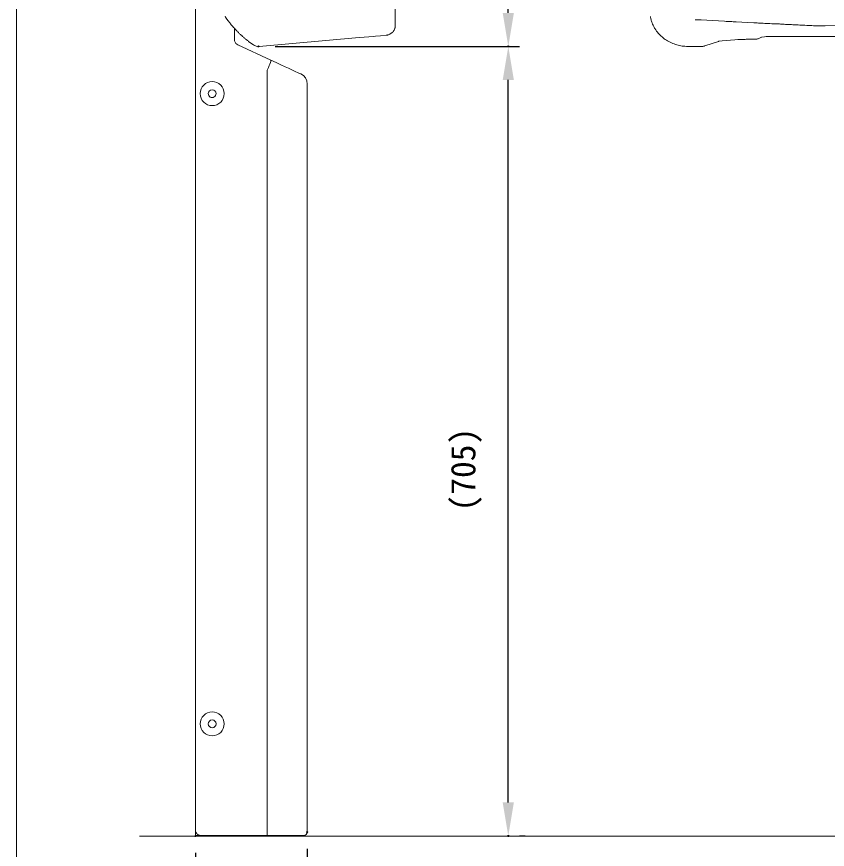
# Model space of a CAD drawing. Units: millimetres, scale not verified. Extents: x -203 to 203, y -143 to 143.
# Drawn here: x -198 to -125.4, y -98.2 to -23.7 of the extents above; entities that cross this region are included whole.
import ezdxf
from ezdxf.enums import TextEntityAlignment as Align

# ---------------------------------------------------------------- set-up
doc = ezdxf.new("R2010")
doc.units = ezdxf.units.MM
doc.header["$LTSCALE"] = 0.5
doc.header["$PDMODE"] = 32
doc.header["$PDSIZE"] = 0.1
for name, color, linetype, lineweight in [('0-1_DIMENSION_LINES$03_LINES', 7, 'Continuous', 18), ('0-2_DIMENSION_LINES$04_SUB_LIN', 4, 'Continuous', 18), ('0-3_DIMENSION_LINES$02_DIMENSI', 1, 'Continuous', 25), ('0-7_図面_FORMAT$01_WAKU$OUT_LINE', 6, 'Continuous', 18)]:
    doc.layers.add(name, color=color, linetype=linetype, lineweight=lineweight)
doc.layers.add('0-4_DEFPOINTS', color=7, linetype='Continuous')
doc.styles.add('ＭＳ ゴシック', font='')
doc.styles.get('ＭＳ ゴシック').set_extended_font_data('MS Gothic')

# ---------------------------------------------------------------- blocks, each defined once
blk = doc.blocks.new('D1')
at = {"layer": '0-3_DIMENSION_LINES$02_DIMENSI', "color": 7}
for p, q in [((3276, 1743), (3276, 1722)), ((3296, 1743.676), (3296, 1722)), ((3290, 1724), (3282, 1724))]:
    blk.add_line(p, q, dxfattribs=at)
for points in [[(3282, 1725), (3282, 1723), (3276, 1724)], [(3290, 1723), (3290, 1725), (3296, 1724)]]:
    blk.add_solid(points, dxfattribs=at)
at = {"layer": '0-4_DEFPOINTS'}
for p in [(3276, 1746), (3296, 1746.676), (3276, 1724)]:
    blk.add_point(p, dxfattribs=at)
at = {"layer": '0-3_DIMENSION_LINES$02_DIMENSI', "color": 7, "style": 'ＭＳ ゴシック'}
blk.add_text('100', height=4.399, dxfattribs=at).set_placement((3277, 1726), align=Align.BOTTOM_LEFT)
blk = doc.blocks.new('D11')
at = {"layer": '0-3_DIMENSION_LINES$02_DIMENSI', "color": 7}
for p, q in [((3290.27, 1887.356), (3334, 1887.356)), ((3332, 1752), (3332, 1881.357)), ((3335, 1746), (3334, 1746))]:
    blk.add_line(p, q, dxfattribs=at)
for points in [[(3333, 1881.357), (3331, 1881.357), (3332, 1887.356)], [(3331, 1752), (3333, 1752), (3332, 1746)]]:
    blk.add_solid(points, dxfattribs=at)
at = {"layer": '0-4_DEFPOINTS'}
for p in [(3287.27, 1887.356), (3332, 1887.356), (3332, 1746)]:
    blk.add_point(p, dxfattribs=at)
at = {"layer": '0-3_DIMENSION_LINES$02_DIMENSI', "color": 7, "style": 'ＭＳ ゴシック'}
blk.add_text('(705)', height=4.399, rotation=90, dxfattribs=at).set_placement((3327.429, 1804.107), align=Align.BOTTOM_LEFT)
blk = doc.blocks.new('D12')
at = {"layer": '0-3_DIMENSION_LINES$02_DIMENSI', "color": 7}
for p, q in [((3285.408, 1994.511), (3334, 1994.511)), ((3332, 1893.356), (3332, 1988.511)), ((3290.27, 1887.356), (3334, 1887.356))]:
    blk.add_line(p, q, dxfattribs=at)
for points in [[(3333, 1988.511), (3331, 1988.511), (3332, 1994.511)], [(3331, 1893.356), (3333, 1893.356), (3332, 1887.356)]]:
    blk.add_solid(points, dxfattribs=at)
at = {"layer": '0-4_DEFPOINTS'}
for p in [(3282.408, 1994.511), (3332, 1994.511), (3287.27, 1887.356)]:
    blk.add_point(p, dxfattribs=at)
at = {"layer": '0-3_DIMENSION_LINES$02_DIMENSI', "color": 7, "style": 'ＭＳ ゴシック'}
blk.add_text('540', height=4.399, rotation=90, dxfattribs=at).set_placement((3330, 1932.362), align=Align.BOTTOM_LEFT)

msp = doc.modelspace()

# ---------------------------------------------------------------- linework, layer by layer
at = {"layer": '0-1_DIMENSION_LINES$03_LINES'}
for p, q in [((-182, -96.587), (-182, 27.2)), ((-164.1105, -24.4281), (-164.1105, 21.3903)), ((-179.2477, -23.7891), (-179.1028, -23.99)), ((-182, -24.2099), (-182, -96.0488)), ((-137.2742, -23.9305), (-136.749, -23.9586)), ((-136.749, -23.9586), (-136.2237, -23.9867)), ((-136.2237, -23.9867), (-135.6985, -24.0149)), ((-135.6985, -24.0149), (-135.1733, -24.0432)), ((-135.1733, -24.0432), (-134.648, -24.0715)), ((-133.6105, -24.1267), (-133.0982, -24.1536)), ((-133.0982, -24.1536), (-132.5859, -24.1805)), ((-132.5859, -24.1805), (-132.0224, -24.2102)), ((-130.8953, -24.2689), (-130.7395, -24.2772)), ((-130.7395, -24.2772), (-130.5837, -24.2857)), ((-130.5837, -24.2857), (-130.428, -24.2941)), ((-130.428, -24.2941), (-130.388, -24.2961)), ((-130.388, -24.2961), (-130.348, -24.2982)), ((-130.348, -24.2982), (-130.308, -24.3005)), ((-130.308, -24.3005), (-130.2857, -24.3019)), ((-130.2857, -24.3019), (-130.2633, -24.303)), ((-130.2633, -24.303), (-130.2409, -24.3033)), ((-129.9443, -24.3066), (-129.8701, -24.3092)), ((-129.8701, -24.3092), (-129.796, -24.3125)), ((-129.796, -24.3125), (-129.7219, -24.3162)), ((-129.7219, -24.3162), (-129.6477, -24.3202)), ((-129.6477, -24.3202), (-129.5735, -24.3243)), ((-129.5735, -24.3243), (-129.4993, -24.3286)), ((-129.4993, -24.3286), (-129.4004, -24.3349)), ((-129.4004, -24.3349), (-129.3015, -24.3414)), ((-129.3015, -24.3414), (-129.2026, -24.3478)), ((-129.2026, -24.3478), (-129.1037, -24.3537)), ((-129.1037, -24.3537), (-129.0047, -24.3592)), ((-129.0047, -24.3592), (-128.9057, -24.3642)), ((-128.9057, -24.3642), (-128.7819, -24.37)), ((-128.7819, -24.37), (-128.658, -24.3756)), ((-128.658, -24.3756), (-128.5342, -24.3813)), ((-178.5, -25.7393), (-178.5, -24.7232)), ((-164.9325, -25.3248), (-165.4388, -25.3691)), ((-178.4914, -25.8183), (-178.5, -25.7393)), ((-178.4803, -25.8924), (-178.4914, -25.8183)), ((-178.4226, -26.0036), (-178.4803, -25.8924)), ((-178.3755, -26.0621), (-178.4226, -26.0036)), ((-178.3013, -26.1291), (-178.3755, -26.0621)), ((-177.7789, -25.4347), (-177.8622, -25.3599)), ((-177.0335, -26.0307), (-177.2511, -25.8692)), ((-176.8137, -26.1842), (-177.0335, -26.0307)), ((-167.3498, -25.5362), (-176.2944, -26.3188)), ((-167.3498, -25.5362), (-166.9005, -25.4969)), ((-166.0505, -25.4226), (-166.9005, -25.4969)), ((-165.8992, -25.4093), (-166.0505, -25.4226)), ((-165.8992, -25.4093), (-165.4388, -25.3691)), ((-135.1834, -25.8737), (-136.4019, -26.2714)), ((-135.1495, -25.8674), (-135.1834, -25.8737)), ((-134.8713, -25.835), (-135.1495, -25.8674)), ((-133.7144, -25.7338), (-134.8713, -25.835)), ((-133.4712, -25.716), (-133.7144, -25.7338)), ((-133.0149, -25.6957), (-133.0212, -25.6959)), ((-132.9424, -25.6936), (-133.0149, -25.6957)), ((-132.8669, -25.6918), (-132.9424, -25.6936)), ((-132.7913, -25.6903), (-132.8669, -25.6918)), ((-132.2117, -25.6864), (-132.3858, -25.6864)), ((-132.0627, -25.6864), (-132.2117, -25.6864)), ((-131.9578, -25.6864), (-132.0627, -25.6864)), ((-131.9396, -25.6859), (-131.9578, -25.6864)), ((-131.9215, -25.6855), (-131.9396, -25.6859)), ((-131.9034, -25.6849), (-131.9215, -25.6855)), ((-131.3257, -25.4891), (-131.5133, -25.5822)), ((-131.3125, -25.4845), (-131.3257, -25.4891)), ((-131.0694, -25.4593), (-131.3125, -25.4845)), ((-129.7241, -25.4277), (-130.128, -25.4277)), ((-129.4352, -25.4251), (-129.7241, -25.4277)), ((-129.3623, -25.4235), (-129.4352, -25.4251)), ((-129.2689, -25.4225), (-129.3623, -25.4235)), ((-129.124, -25.4225), (-129.2689, -25.4225)), ((-128.624, -25.4225), (-129.124, -25.4225)), ((-75.379, -25.4225), (-128.624, -25.4225)), ((-178.2095, -26.1829), (-178.3013, -26.1291)), ((-175.2473, -27.5501), (-178.2095, -26.1829)), ((-176.8115, -26.1855), (-176.7263, -26.2342)), ((-136.7158, -26.3218), (-137.9401, -26.3218)), ((-136.4477, -26.2852), (-136.4522, -26.2868)), ((-174.7799, -27.7658), (-175.2473, -27.5501)), ((-174.3438, -27.967), (-174.7799, -27.7658)), ((-173.9639, -28.1424), (-174.3438, -27.967)), ((-173.667, -28.2794), (-173.9639, -28.1424)), ((-173.0644, -28.5575), (-173.667, -28.2794)), ((-172.8136, -28.6733), (-173.0644, -28.5575)), ((-172.8136, -28.6733), (-172.6738, -28.7378)), ((-172.6738, -28.7378), (-172.6006, -28.7716)), ((-172.6006, -28.7716), (-172.5811, -28.7806)), ((-172.3427, -28.935), (-172.5811, -28.7806)), ((-172.1574, -29.1502), (-172.3427, -28.935)), ((-172.0401, -29.4088), (-172.1574, -29.1502)), ((-172.0001, -29.6899), (-172.0401, -29.4088)), ((-172, -96.6618), (-172, -29.6885)), ((-182, -96.8018), (-182, -96.4618)), ((-181.9446, -96.6906), (-181.9583, -96.6618)), ((-181.9292, -96.7182), (-181.9446, -96.6906)), ((-181.9101, -96.7477), (-181.9292, -96.7182)), ((-181.8772, -96.7903), (-181.9101, -96.7477)), ((-181.8278, -96.8403), (-181.8772, -96.7903)), ((-181.7753, -96.8794), (-181.8278, -96.8403)), ((-181.7365, -96.9023), (-181.7753, -96.8794)), ((-187, -97), (-47, -97)), ((-181.7128, -96.9143), (-181.7365, -96.9023)), ((-181.692, -96.9235), (-181.7128, -96.9143)), ((-181.671, -96.9317), (-181.692, -96.9235)), ((-181.6499, -96.9388), (-181.671, -96.9317)), ((-181.6287, -96.945), (-181.6499, -96.9388)), ((-181.6074, -96.9502), (-181.6287, -96.945)), ((-181.586, -96.9544), (-181.6074, -96.9502)), ((-181.5645, -96.9576), (-181.586, -96.9544)), ((-181.543, -96.96), (-181.5645, -96.9576)), ((-181.5215, -96.9614), (-181.543, -96.96)), ((-181.5, -96.9618), (-181.5215, -96.9614)), ((-181.5, -96.9618), (-175.6053, -96.9618)), ((-175.6053, -96.9618), (-173.4719, -96.9618)), ((-173.4719, -96.9618), (-172.5332, -96.9618)), ((-172.5332, -96.9618), (-172.3, -96.9618))]:
    msp.add_line(p, q, dxfattribs=at)
msp.add_lwpolyline([(-181.5, -96.9618), (-182, -96.9618), (-182, -96.8018)], dxfattribs=at)
for centre, radius, start, end in [((-177.6093, -22.6401), 2.0012, 209.47463, 215.03979), ((-138.3893, -23.1846), 2.9302, 189.32367, 194.85118), ((-171.5083, -18.3598), 9.4539, 216.55195, 217.33974), ((-171.4921, -18.3474), 9.4743, 217.33973, 218.12583), ((-171.4774, -18.3358), 9.493, 218.12582, 218.91036), ((-171.52, -18.3703), 9.4382, 218.91048, 220.20481), ((-171.5203, -18.3705), 9.4378, 220.20477, 221.49915), ((-165.0145, -24.4276), 0.9041, 345.8608, 352.91101), ((-165.0098, -24.4281), 0.8993, 352.90528, 359.99447), ((-138.3928, -23.1862), 2.9263, 194.83801, 200.37262), ((-138.3521, -23.1711), 2.9698, 200.37262, 205.04396), ((-138.3013, -23.1475), 3.0258, 205.04243, 209.62081), ((-93.4301, 740.9414), 766.1224, 266.91596, 266.9553), ((-82.326, 951.0666), 976.5408, 266.95954, 266.98964), ((-61.5942, 1314.3908), 1340.4524, 266.98826, 267.01238), ((-93.7483, 698.3065), 723.5296, 267.01238, 267.05707), ((-130.1823, -32.7738), 8.4707, 89.72752, 90.39632), ((-130.18, -32.28), 7.9769, 89.01732, 89.72753), ((-130.1724, -31.8388), 7.5357, 88.26553, 89.01732), ((-170.2401, -897.4174), 874.0317, 87.22432, 87.265), ((-162.8838, -745.6871), 722.1231, 87.17509, 87.22432), ((-157.6141, -638.8919), 615.198, 87.11729, 87.17509), ((-102.0021, -6886.8182), 6862.3902, 90.06866, 90.206), ((-171.5242, -18.374), 9.4326, 221.49911, 222.7942), ((-171.5829, -18.4276), 9.3531, 222.79693, 224.47435), ((-171.484, -18.3306), 9.4917, 224.47432, 226.12715), ((-171.3874, -18.2302), 9.631, 226.1271, 227.75612), ((-165.0105, -24.4288), 0.8993, 275.00565, 282.09498), ((-165.0114, -24.4242), 0.9041, 282.08925, 289.13953), ((-165.009, -24.4307), 0.8971, 289.13387, 296.24095), ((-165.0093, -24.4309), 0.8971, 296.25906, 303.36658), ((-165.013, -24.425), 0.904, 303.36112, 310.41146), ((-165.0101, -24.4283), 0.8996, 310.4059, 317.49274), ((-165.0103, -24.4285), 0.8996, 317.50753, 324.59438), ((-165.0138, -24.4259), 0.904, 324.58882, 331.63918), ((-165.0076, -24.4291), 0.8971, 331.63371, 338.74126), ((-165.0078, -24.4293), 0.8971, 338.75938, 345.86645), ((-138.3065, -23.1527), 3.0188, 209.58404, 214.1702), ((-138.1939, -23.0762), 3.1548, 214.1702, 222.99518), ((-138.0801, -22.9698), 3.3106, 222.99979, 231.38071), ((-171.5196, -18.3697), 9.4389, 228.46066, 229.17778), ((-171.5097, -18.3583), 9.454, 229.17777, 229.89374), ((-171.501, -18.3479), 9.4676, 229.89373, 230.60867), ((-171.5225, -18.374), 9.4337, 230.60896, 231.2753), ((-171.5178, -18.3682), 9.4412, 231.2753, 231.94111), ((-171.514, -18.3633), 9.4474, 231.9411, 232.60647), ((-138.026, -22.9021), 3.3973, 231.38071, 239.53543), ((-138.0502, -22.9433), 3.3495, 239.53427, 241.78779), ((-137.9734, -22.8002), 3.5119, 241.78758, 243.93071), ((-137.8972, -22.6444), 3.6854, 243.93044, 245.96683), ((-137.9346, -22.7282), 3.5936, 245.96705, 253.94733), ((-132.673, -38.836), 13.1443, 92.82698, 93.48158), ((-132.592, -40.4752), 14.7855, 92.24504, 92.82698), ((-132.5095, -42.581), 16.8929, 91.7357, 92.24505), ((-132.3549, -48.8381), 23.1519, 90.74557, 91.08009), ((-132.3758, -47.2345), 21.5481, 90.38615, 90.74557), ((-132.3852, -45.8382), 20.1518, 90.00182, 90.38615), ((-131.9524, -24.7198), 0.9664, 272.90817, 280.93498), ((-131.9585, -24.6873), 0.9994, 280.92291, 288.69092), ((-131.9607, -24.68), 1.007, 288.67728, 296.378), ((-129.9204, -43.9896), 18.5659, 92.57885, 93.54793), ((-130.066, -40.7587), 15.3317, 91.4054, 92.57889), ((-130.1218, -38.482), 13.0543, 90.02716, 91.40539), ((-176.365, -25.5219), 0.8, 235.87803, 275.00004), ((-137.9318, -22.7206), 3.6016, 253.93846, 261.89796), ((-137.9401, -22.7943), 3.5276, 261.86335, 270), ((-136.7158, -25.1161), 1.2058, 270.00021, 272.78621), ((-136.7159, -25.114), 1.2078, 272.78583, 275.56613), ((-136.6345, -25.7559), 0.5614, 273.64297, 288.95), ((-136.6963, -25.3781), 0.9406, 285.33122, 288.24484), ((-180.5, -30.5488), 1.075, 0, 180), ((-180.5, -30.5488), 1.075, 180, 0), ((-180.5, -30.5488), 0.35, 0.32742, 180.32741), ((-180.5, -30.5488), 0.35, 180.32741, 0.32742), ((-180.5, -86.9618), 1.075, 0, 180), ((-180.5, -86.9618), 1.075, 180, 0), ((-180.5, -86.9618), 0.35, 0.32742, 180.32741), ((-180.5, -86.9618), 0.35, 180.32741, 0.32603), ((-181.5, -96.4618), 0.5, 180, 203.57818), ((-172.3, -96.6618), 0.3, 270, 360)]:
    msp.add_arc(centre, radius, start, end, dxfattribs=at)
at = {"layer": '0-2_DIMENSION_LINES$04_SUB_LIN'}
for p, q in [((-175.2428, -27.5902), (-175.2473, -27.5501)), ((-175.5792, -28.458), (-175.4726, -28.2188)), ((-175.4726, -28.2188), (-175.3931, -28.0296)), ((-175.3931, -28.0296), (-175.3417, -27.8997)), ((-175.3417, -27.8997), (-175.2907, -27.7603)), ((-175.2907, -27.7603), (-175.2621, -27.6714)), ((-175.2621, -27.6714), (-175.2428, -27.5902)), ((-175.5792, -28.458), (-175.5792, -96.9618))]:
    msp.add_line(p, q, dxfattribs=at)
at = {"layer": '0-7_図面_FORMAT$01_WAKU$OUT_LINE'}
msp.add_lwpolyline([(-198, -138), (198, -138), (198, 138), (-198, 138)], close=True, dxfattribs=at)

# ---------------------------------------------------------------- block references
at = {"layer": '0-3_DIMENSION_LINES$02_DIMENSI', "xscale": 0.5, "yscale": 0.5}
for name in ['D12', 'D11', 'D1']:
    msp.add_blockref(name, (-1820, -970), dxfattribs=at)

doc.saveas('drawing.dxf')
